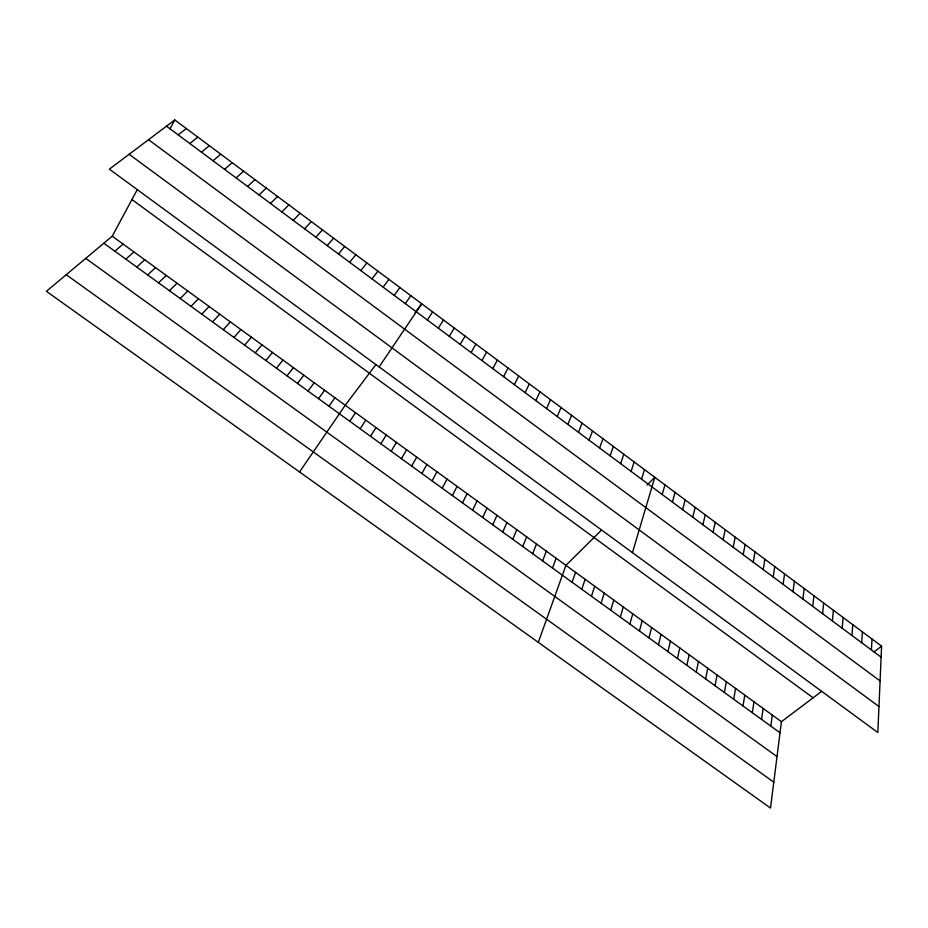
<?xml version="1.0" encoding="UTF-8"?>
<svg xmlns="http://www.w3.org/2000/svg" width="928" height="928" viewBox="0 0 928 928"><rect width="100%" height="100%" fill="white"/><g stroke="black" fill="none" stroke-linecap="round" stroke-linejoin="round"><path stroke-width="1.39" d="M881.6 646.143L877.83 732.494L109.365 169.163L174.777 119.944L881.6 646.143L873.944 651.92M871.427 649.96L872.007 639.009M861.706 642.733L862.39 631.84M851.974 635.506L852.751 624.672M842.206 628.244L843.076 617.468M832.416 620.971L833.39 610.253M822.602 613.686L823.681 603.026M812.766 606.378L813.937 595.776M802.906 599.047L804.182 588.514M821.5 691.488L781.434 721.706L770.507 808.056L46.4 291.311L112.23 236.199L137.17 189.846M793.022 591.704L794.391 581.23M770.808 726.09L772.305 715.082M783.104 584.338L784.589 573.922M761.575 719.397L763.152 708.447M773.175 576.949L774.752 566.602M752.306 712.692L753.977 701.788M743.026 705.976L744.778 695.118M763.21 569.548L764.892 559.259M733.712 699.236L735.556 688.425M753.223 562.136L755.009 551.905M724.385 692.485L726.322 681.732M743.212 554.689L745.103 544.527M715.036 685.711L717.066 675.004M733.178 547.242L735.173 537.138M705.663 678.925L707.774 668.276M723.109 539.76L725.209 529.726M696.267 672.127L698.471 661.525M686.859 665.306L689.156 654.762M713.029 532.266L715.233 522.29M677.417 658.474L679.806 647.976M702.914 524.749L705.222 514.843M667.951 651.618L670.434 641.178M692.775 517.221L695.188 507.372M658.474 644.763L661.049 634.369M648.962 637.872L651.63 627.537M682.614 509.669L685.131 499.89M639.438 630.982L642.199 620.693M672.417 502.094L675.05 492.374M629.892 624.068L632.745 613.837M662.209 494.508L664.935 484.857M620.31 617.132L623.268 606.958M632.455 552.612L654.808 477.305L647.036 485.008M610.717 610.183L613.768 600.068M641.538 479.15L644.496 469.638M601.1 603.223L604.244 593.154M591.461 596.24L594.697 586.229M631.098 471.389L634.16 461.935M581.786 589.245L585.127 579.292M620.623 463.606L623.802 454.221M572.1 582.227L575.534 572.332M610.125 455.81L613.408 446.496M538.298 642.35L565.918 565.361L601.437 530.166M599.592 447.98L602.991 438.735M552.508 568.052L556.139 558.262M542.613 560.883L546.337 551.151M589.036 440.139L592.551 430.963M532.684 553.691L536.512 544.028M578.457 432.274L582.088 423.168M522.731 546.488L526.663 536.883M567.843 424.398L571.59 415.361M512.766 539.272L516.792 529.714M557.206 416.486L561.069 407.52M502.767 532.034L506.897 522.534M546.534 408.564L550.513 399.666M492.745 524.772L496.979 515.342M535.839 400.618L539.934 391.79M482.688 517.499L487.038 508.126M472.619 510.203L477.062 500.888M525.12 392.648L529.331 383.902M462.527 502.895L467.074 493.638M514.367 384.668L518.694 375.979M452.4 495.564L457.052 486.376M503.591 376.652L508.034 368.045M442.262 488.221L447.006 479.092M492.78 368.625L497.35 360.087M432.088 480.855L436.949 471.784M169.975 128.876L174.777 119.944M421.892 473.477L426.857 464.464M481.945 360.574L486.632 352.106M411.661 466.076L416.742 457.121M471.088 352.501L475.89 344.114M401.418 458.652L406.603 449.767M460.195 344.404L465.114 336.087M391.152 451.217L396.43 442.389M449.268 336.296L454.314 328.048M380.851 443.77L386.245 435M438.318 328.152L443.48 319.986M370.527 436.288L376.026 427.588M360.18 428.794L365.783 420.164M427.332 319.998L432.622 311.901M349.798 421.289L355.517 412.705M379.123 366.908L421.741 303.804L415.036 312.69M299.547 471.969L345.228 405.246L375.77 364.75M405.292 303.618L410.826 295.672M328.976 406.209L334.915 397.764M394.226 295.394L399.887 287.529M318.524 398.646L324.568 390.259M308.038 391.059L314.209 382.73M383.125 287.146L388.913 279.363M297.54 383.45L303.816 375.19M372 278.876L377.905 271.173M287.007 375.828L293.399 367.639M360.841 270.582L366.873 262.96M276.451 368.184L282.947 360.064M349.647 262.276L355.818 254.724M265.86 360.516L272.484 352.466M338.43 253.936L344.729 246.465M255.258 352.837L261.986 344.845M244.621 345.135L251.465 337.212M327.19 245.584L333.604 238.194M233.949 337.421L240.909 329.556M315.903 237.208L322.457 229.889M223.265 329.672L230.33 321.888M304.604 228.798L311.274 221.572M212.547 321.912L219.727 314.198M293.26 220.377L300.069 213.22M201.794 314.14L209.102 306.484M281.892 211.932L288.828 204.856M191.029 306.333L198.453 298.758M180.229 298.514L187.769 290.998M270.489 203.464L277.565 196.469M169.395 290.673L177.062 283.237M259.063 194.961L266.266 188.059M158.537 282.82L166.321 275.442M247.602 186.447L254.933 179.626M147.656 274.943L155.556 267.635M136.752 267.044L144.768 259.805M236.106 177.909L243.577 171.17M125.814 259.121L133.957 251.964M224.576 169.348L232.186 162.69M114.84 251.186L123.111 244.087M213.022 160.764L220.771 154.187M201.434 152.157L209.31 145.661M189.822 143.515L197.826 137.112M178.164 134.862L186.319 128.54M66.224 274.723L773.79 782.176M85.736 258.39L777.014 756.598M103.855 243.229L780.03 732.772M112.23 236.199L781.434 721.706M131.95 199.555L813.125 697.798M129.143 154.28L878.967 706.521M148.538 139.687L880.08 680.932M166.483 126.185L881.124 657.163"/></g></svg>
